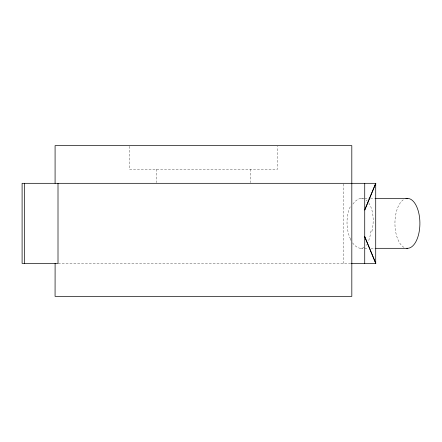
<?xml version="1.0" encoding="UTF-8"?>
<svg xmlns="http://www.w3.org/2000/svg" width="442" height="442" viewBox="0 0 442 442"><rect width="100%" height="100%" fill="white"/><g stroke="black" fill="none" stroke-linecap="round" stroke-linejoin="round"><path stroke-width="0.33" stroke-dasharray="2.21 1.66" d="M129.313 146.308L129.257 169.187L277.637 169.187L277.587 146.308M371.042 230.934L369.755 237.586L368.153 241.978M366.075 245.354L366.639 244.614M360.893 198.403L369.761 198.403M370.446 198.403L374.54 198.403M360.727 248.316L368.247 248.316M370.982 248.316L375.081 248.316M58.25 263.393L350.898 263.393M343.826 183.944L343.826 263.393M250.553 169.187L250.553 182.645M156.341 169.187L156.341 182.645M352.937 204.077A24.857 13.017 -85.2 0 1 364.015 198.917M366.142 200.121A24.857 13.017 -85.2 0 1 367.241 201.088M368.788 202.972A24.857 13.017 -85.2 0 1 371.86 231.509M364.258 247.321A24.879 12.299 81.9 0 1 352.594 242.873M351.047 240.487A24.879 12.299 81.9 0 1 350.329 239.166M350.478 239.034A24.901 14.05 88.3 0 1 350.683 205.939M404.01 247.376A24.967 12.481 90 0 1 394.944 224.188A24.967 12.481 90 0 1 403.22 199.845"/><path stroke-width="0.66" d="M55.084 183.314L55.084 145.633L351.81 145.633L351.826 296.367L55.068 296.367L55.106 263.393M375.219 198.403L407.856 198.403M375.761 248.316L407.728 248.316M351.396 263.393L375.86 263.393L364.727 236.702L375.717 263.393L375.717 183.314L364.727 210.011L375.855 183.314L22.1 183.314L22.1 263.393L58.007 263.393L58.007 183.314M364.727 183.314L364.727 263.393M24.492 183.314L24.492 263.393M405.966 198.557A24.967 12.481 90 0 1 419.894 222.525A24.967 12.481 90 0 1 406.795 248.288"/></g></svg>
